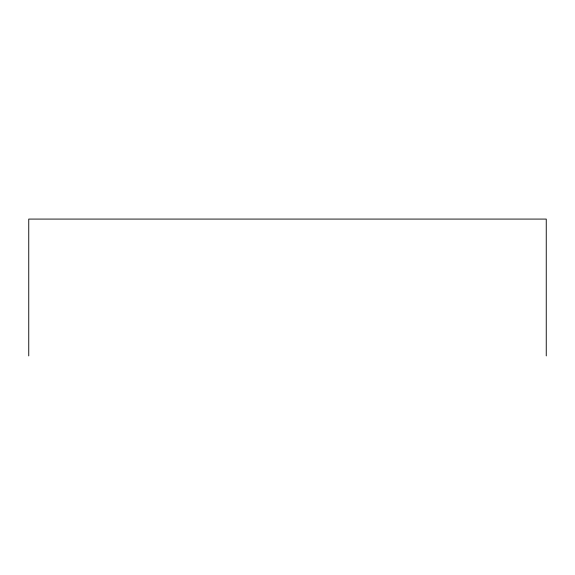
<?xml version="1.0" encoding="UTF-8"?>
<svg xmlns="http://www.w3.org/2000/svg" width="575" height="575" viewBox="0 0 575 575"><rect width="100%" height="100%" fill="white"/><g stroke="black" fill="none" stroke-linecap="round" stroke-linejoin="round"><path stroke-width="0.86" d="M546.25 355.918L546.25 219.082L28.75 219.082L28.75 355.918"/></g></svg>
